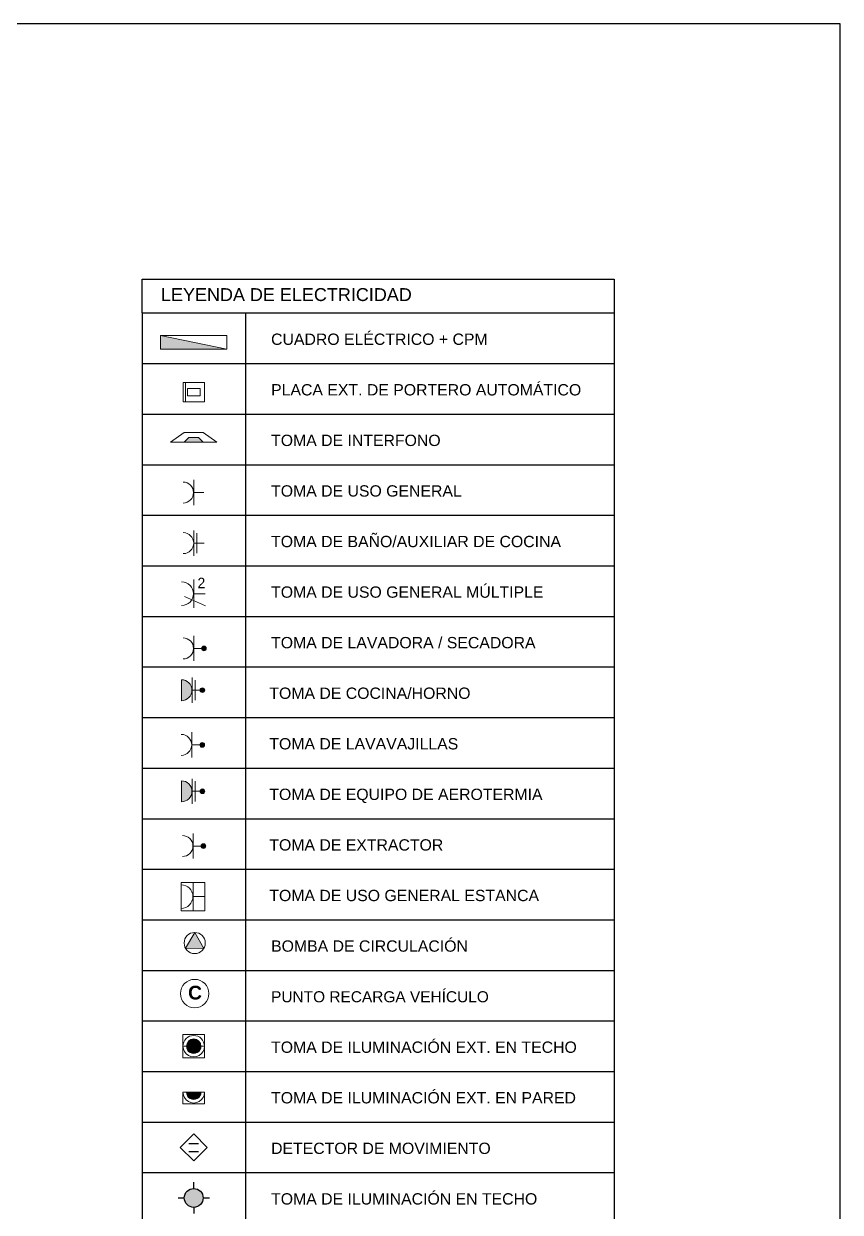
# Model space of a CAD drawing. Header units: millimetres. Extents: x 441156 to 441876, y 4514765 to 4515211.
# Drawn here: x 441455.08 to 441463.11, y 4515143.65 to 4515155.35 of the extents above; entities that cross this region are included whole.
import ezdxf
from ezdxf.enums import TextEntityAlignment as Align

# ---------------------------------------------------------------- set-up
doc = ezdxf.new("R2010")
doc.units = ezdxf.units.MM
doc.linetypes.add('CONTINUA', pattern=[0])
doc.linetypes.add('HIDDEN', pattern=[0.375, 0.25, -0.125])
doc.layers.add('01_cartela', color=6, linetype='Continuous', plot=False)
for name, color, linetype in [('01_eléctrico', 170, 'Continuous'), ('01_textos', 7, 'Continuous'), ('CALEFAC_NOTAS', 7, 'Continuous'), ('CIRCUITOS SUELO RADIANTE', 1, 'Continuous'), ('INGIN ELECTRICIDAD ALUMBRADO', 120, 'HIDDEN'), ('VENTILACIÓN NOTAS', 7, 'Continuous')]:
    doc.layers.add(name, color=color, linetype=linetype)
doc.layers.add('INGIN ELECTRICIDAD FUERZA', color=38, linetype='Continuous', lineweight=5)
doc.styles.add('EBRA', font='')
doc.styles.add('Estilo1', font='swissel.ttf')
doc.styles.add('NIEVES3', font='swisseb.ttf')
doc.styles.get('EBRA').set_extended_font_data('Century Gothic')

# ---------------------------------------------------------------- blocks, each defined once
blk = doc.blocks.new('BOMBA_DE_CIRCULACION_PARA_RETORNO_DE_A_C_S_')
at = {"layer": 'INGIN ELECTRICIDAD FUERZA'}
blk.add_lwpolyline([(0.065, 0), (-0.0325, 0.05629), (-0.0325, -0.05629), (0.065, 0)], close=True, dxfattribs=at)
blk.add_circle((0, 0), 0.065, dxfattribs=at)
blk = doc.blocks.new('PUNTO LUZ ESTANCO')
at = {"layer": 'INGIN ELECTRICIDAD ALUMBRADO', "linetype": 'CONTINUA', "lineweight": 13}
h = blk.add_hatch(color=170, dxfattribs=at)
h.dxf.hatch_style = 1
h.paths.add_polyline_path([(53.50630562564176, -2.732253006426607), (53.67235039588125, -2.732253006426607, 1)])
h = blk.add_hatch(dxfattribs=at)
h.set_pattern_fill('ANSI31', color=256)
h.set_pattern_definition([(45, (0, 0), (-0.08838834764831843, 0.08838834764831845), [])])
h.paths.add_polyline_path([(53.53630562564176, -2.732253006426607), (53.64235039588125, -2.732253006426607, 1)])
at = {"layer": 'INGIN ELECTRICIDAD ALUMBRADO', "color": 170, "linetype": 'CONTINUA', "lineweight": 13}
blk.add_lwpolyline([(53.46606485859957, -2.597767605446279), (53.71259116292344, -2.597767605446279), (53.71259116292344, -2.732253006426607), (53.46606485859957, -2.732253006426607)], close=True, dxfattribs=at)
for radius in [0.1232631521619325, 0.08302238511974597]:
    blk.add_arc((53.58932801076151, -2.732253006426607), radius, 0, 180, dxfattribs=at)

msp = doc.modelspace()

# ---------------------------------------------------------------- hatches: boundary and pattern name
at = {"layer": '01_eléctrico'}
h = msp.add_hatch(color=256, dxfattribs=at)
edge = h.paths.add_edge_path()
edge.add_arc((441456.7480961841, 4515143.794860765), 0.09266521059784327, 0, 360)
at = {"layer": 'INGIN ELECTRICIDAD FUERZA'}
for points in [[(441456.4211066565, 4515152.28064518), (441456.4211066565, 4515152.146876737), (441457.0750857127, 4515152.146876737)], [(441456.840990937, 4515151.231883146), (441456.7945435607, 4515151.278330524), (441456.7016488084, 4515151.278330524), (441456.6552014322, 4515151.231883146)]]:
    msp.add_hatch(color=256, dxfattribs=at).paths.add_polyline_path(points)
h = msp.add_hatch(color=256, dxfattribs=at)
edge = h.paths.add_edge_path()
edge.add_arc((441456.8492482484, 4515149.201640248), 0.02293697587657255, 0, 360)
h = msp.add_hatch(color=256, dxfattribs=at)
edge = h.paths.add_edge_path()
edge.add_line((441456.627549236, 4515148.79061802), (441456.627549236, 4515148.687401628))
edge.add_arc((441456.627549236, 4515148.79061802), 0.1032163914445764, 270, 450)
edge.add_line((441456.627549236, 4515148.893834412), (441456.627549236, 4515148.79061802))
h = msp.add_hatch(color=256, dxfattribs=at)
edge = h.paths.add_edge_path()
edge.add_arc((441456.8339820189, 4515148.79061802), 0.02293697587657255, 0, 360)
h = msp.add_hatch(color=256, dxfattribs=at)
edge = h.paths.add_edge_path()
edge.add_arc((441456.8319176912, 4515148.252410988), 0.02293697587657255, 0, 360)
h = msp.add_hatch(color=256, dxfattribs=at)
edge = h.paths.add_edge_path()
edge.add_line((441456.6275492359, 4515147.795533014), (441456.6275492359, 4515147.692316622))
edge.add_arc((441456.6275492359, 4515147.795533014), 0.1032163914445764, 270, 450)
edge.add_line((441456.6275492359, 4515147.898749406), (441456.6275492359, 4515147.795533014))
h = msp.add_hatch(color=256, dxfattribs=at)
edge = h.paths.add_edge_path()
edge.add_arc((441456.8339820189, 4515147.795533014), 0.02293697587657255, 0, 360)
h = msp.add_hatch(color=256, dxfattribs=at)
edge = h.paths.add_edge_path()
edge.add_arc((441456.8437250467, 4515147.257325989), 0.02293697587657255, 0, 360)
h = msp.add_hatch(color=256, dxfattribs=at)
h.dxf.hatch_style = 1
h.paths.add_polyline_path([(441456.7586053569, 4515146.406659483), (441456.667605207, 4515146.251692017), (441456.8473070731, 4515146.250365054)])

# ---------------------------------------------------------------- linework, layer by layer
at = {"layer": '01_cartela', "color": 3}
msp.add_lwpolyline([(441432.4725519322, 4515155.347508717), (441432.4725519322, 4515133.812484705), (441463.1105399924, 4515133.812484705), (441463.1105399924, 4515155.347508717)], close=True, dxfattribs=at)
at = {"layer": '01_eléctrico'}
for p, q in [((441456.7008437735, 4515144.331548439), (441456.7953485948, 4515144.331548439)), ((441456.7008437735, 4515144.253258082), (441456.7953485948, 4515144.253258082)), ((441456.7480961841, 4515143.887525976), (441456.7480961841, 4515143.949302783)), ((441456.5936541664, 4515143.794860765), (441456.6554309735, 4515143.794860765)), ((441456.8407613946, 4515143.794860765), (441456.9025382017, 4515143.794860765)), ((441456.7480961841, 4515143.702195555), (441456.7480961841, 4515143.640418747))]:
    msp.add_line(p, q, dxfattribs=at)
msp.add_lwpolyline([(441456.6144461842, 4515144.29240326), (441456.7480961842, 4515144.42605326), (441456.8817461842, 4515144.29240326), (441456.7480961842, 4515144.15875326), (441456.6144461842, 4515144.29240326)], close=True, dxfattribs=at)
msp.add_circle((441456.7480961841, 4515143.794860765), 0.09266521059784327, dxfattribs=at)
at = {"layer": 'CALEFAC_NOTAS', "color": 7}
for p, q in [((441456.2396489931, 4515152.833954508), (441460.8865636979, 4515152.833954508)), ((441456.2396489931, 4515152.501854508), (441456.2396489931, 4515152.833954508)), ((441460.8865636979, 4515152.833954508), (441460.8865636979, 4515152.501854508))]:
    msp.add_line(p, q, dxfattribs=at)
at = {"layer": 'CIRCUITOS SUELO RADIANTE', "color": 7}
for p, q in [((441456.2396489931, 4515152.501854508), (441460.8865636979, 4515152.501854508)), ((441456.2396489931, 4515152.501854508), (441456.2396489927, 4515141.058377025)), ((441460.8865636979, 4515152.501854508), (441460.8865636975, 4515141.058377025))]:
    msp.add_line(p, q, dxfattribs=at)
at = {"layer": 'INGIN ELECTRICIDAD FUERZA'}
for p, q in [((441456.64323649, 4515151.628892065), (441456.6432366466, 4515151.818597288)), ((441456.6432366466, 4515151.818597288), (441456.8529557224, 4515151.818597115)), ((441456.6662495345, 4515151.818597268), (441456.6662493779, 4515151.628892045)), ((441456.8529557224, 4515151.818597115), (441456.8529555657, 4515151.628891892)), ((441456.6867947799, 4515151.687376565), (441456.68679484, 4515151.760112715)), ((441456.68679484, 4515151.760112715), (441456.8100672193, 4515151.760112614)), ((441456.8100672193, 4515151.760112614), (441456.8100671592, 4515151.687376464)), ((441456.8529555657, 4515151.628891892), (441456.64323649, 4515151.628892065)), ((441456.8100671592, 4515151.687376464), (441456.6867947799, 4515151.687376565)), ((441456.5210201234, 4515151.231883146), (441456.6552014322, 4515151.324777899)), ((441456.9751722458, 4515151.231883146), (441456.5210201234, 4515151.231883146)), ((441456.7480961845, 4515150.858791948), (441456.7480961845, 4515150.611072609)), ((441456.7460318567, 4515150.73493228), (441456.8492482482, 4515150.73493228)), ((441456.7501605122, 4515150.36124945), (441456.7501605122, 4515150.11353011)), ((441456.779061102, 4515150.336477514), (441456.779061102, 4515150.138302044)), ((441456.7480961844, 4515150.237389781), (441456.8513125759, 4515150.237389781)), ((441456.7480961837, 4515149.879470907), (441456.7480961857, 4515149.600223652)), ((441456.6588395463, 4515149.713536956), (441456.8626838893, 4515149.620385891)), ((441456.7457691246, 4515149.739847278), (441456.8621221466, 4515149.739847281)), ((441456.7480961847, 4515149.325499918), (441456.7480961847, 4515149.077780578)), ((441456.7460318569, 4515149.201640248), (441456.8492482484, 4515149.201640248)), ((441456.627549236, 4515148.893834412), (441456.627549236, 4515148.79061802)), ((441456.7328299552, 4515148.914477689), (441456.7328299552, 4515148.666758349)), ((441456.7617305449, 4515148.889705756), (441456.7617305449, 4515148.691530284)), ((441456.627549236, 4515148.79061802), (441456.627549236, 4515148.687401628)), ((441456.7307656275, 4515148.79061802), (441456.8339820189, 4515148.79061802)), ((441456.7307656275, 4515148.376270659), (441456.7307656275, 4515148.128551319)), ((441456.7287012998, 4515148.252410988), (441456.8319176912, 4515148.252410988)), ((441456.6275492359, 4515147.898749406), (441456.6275492359, 4515147.795533014)), ((441456.7328299552, 4515147.919392684), (441456.7328299552, 4515147.671673344)), ((441456.7617305449, 4515147.894620749), (441456.7617305449, 4515147.696445277)), ((441456.6275492359, 4515147.795533014), (441456.6275492359, 4515147.692316622)), ((441456.7307656274, 4515147.795533014), (441456.8339820189, 4515147.795533014)), ((441456.742572983, 4515147.381185658), (441456.742572983, 4515147.133466318)), ((441456.7405086552, 4515147.257325989), (441456.8437250467, 4515147.257325989)), ((441456.742572983, 4515146.899286752), (441456.742572983, 4515146.620280227)), ((441456.740247928, 4515146.759783489), (441456.8565006467, 4515146.759783489))]:
    msp.add_line(p, q, dxfattribs=at)
for points in [[(441457.0750857127, 4515152.28064518), (441456.4211066565, 4515152.28064518), (441457.0750857127, 4515152.146876737), (441457.0750857127, 4515152.28064518)], [(441456.9751722458, 4515151.231883146), (441456.840990937, 4515151.324777899), (441456.6552014322, 4515151.324777899)]]:
    msp.add_lwpolyline(points, dxfattribs=at)
for points in [[(441456.4211066565, 4515152.28064518), (441456.4211066565, 4515152.146876737), (441457.0750857127, 4515152.146876737)], [(441456.840990937, 4515151.231883146), (441456.7945435607, 4515151.278330524), (441456.7016488084, 4515151.278330524), (441456.6552014322, 4515151.231883146)], [(441456.8565006467, 4515146.899286752), (441456.8565006467, 4515146.620280227), (441456.6239952092, 4515146.620280227), (441456.6239952092, 4515146.899286752)]]:
    msp.add_lwpolyline(points, close=True, dxfattribs=at)
for centre, radius in [((441456.8492482484, 4515149.201640248), 0.02293697587657255), ((441456.8339820189, 4515148.79061802), 0.02293697587657255), ((441456.8319176912, 4515148.252410988), 0.02293697587657255), ((441456.8339820189, 4515147.795533014), 0.02293697587657255), ((441456.8437250467, 4515147.257325989), 0.02293697587657255), ((441456.7578392124, 4515145.80536303), 0.1401639344437239)]:
    msp.add_circle(centre, radius, dxfattribs=at)
for centre, radius, start, end in [((441456.6428154653, 4515150.73493228), 0.1032163914445764, 270, 90), ((441456.644879793, 4515150.237389781), 0.1032163914445764, 270, 90), ((441456.6294161015, 4515149.739847278), 0.1163530230829809, 270.0000003201651, 90.00000032016511), ((441456.6428154655, 4515149.201640248), 0.1032163914445764, 270, 90), ((441456.627549236, 4515148.79061802), 0.1032163914445764, 270, 90), ((441456.6254849082, 4515148.252410988), 0.1032163914445764, 270, 90), ((441456.6275492359, 4515147.795533014), 0.1032163914445764, 270, 90), ((441456.6372922638, 4515147.257325989), 0.1032163914445764, 270, 90), ((441456.6239952092, 4515146.759783489), 0.11625271875, 270, 90)]:
    msp.add_arc(centre, radius, start, end, dxfattribs=at)
at = {"layer": 'VENTILACIÓN NOTAS', "color": 5}
for p, q in [((441457.256543376, 4515152.501854508), (441457.2565433757, 4515141.058377026)), ((441456.2396489931, 4515152.004312007), (441460.8865636979, 4515152.004312007)), ((441456.2396489931, 4515151.506769507), (441460.8865636979, 4515151.506769507)), ((441456.2396489931, 4515151.009227008), (441460.8865636979, 4515151.009227008)), ((441456.2396489931, 4515150.511684508), (441460.8865636979, 4515150.511684508)), ((441456.2396489931, 4515150.014142008), (441460.8865636979, 4515150.014142008)), ((441456.2396489931, 4515149.516599509), (441460.8865636979, 4515149.516599509)), ((441456.239648993, 4515149.019057008), (441460.8865636978, 4515149.019057008)), ((441456.239648993, 4515148.521514508), (441460.8865636978, 4515148.521514508)), ((441456.239648993, 4515148.023972007), (441460.8865636978, 4515148.023972007)), ((441456.2396489931, 4515147.526429509), (441460.8865636979, 4515147.526429509)), ((441456.239648993, 4515147.028887011), (441460.8865636978, 4515147.028887011)), ((441456.239648993, 4515146.531344512), (441460.8865636978, 4515146.531344512)), ((441456.239648993, 4515146.033802015), (441460.8865636978, 4515146.033802015)), ((441456.2396489929, 4515145.536259517), (441460.8865636978, 4515145.536259517)), ((441456.2396489932, 4515145.038717019), (441460.8865636981, 4515145.038717019)), ((441456.2396489935, 4515144.54117451), (441460.8865636984, 4515144.54117451)), ((441456.2396489929, 4515144.043632016), (441460.8865636978, 4515144.043632016))]:
    msp.add_line(p, q, dxfattribs=at)

# ---------------------------------------------------------------- block references
at = {"layer": 'INGIN ELECTRICIDAD ALUMBRADO', "yscale": 0.8580000000000001, "zscale": 0.8580000000000001}
for p, xscale, rotation in [((441502.7277396182, 4515147.631761346), -0.8580000000000001, 359.9999999977612), ((441502.7277396182, 4515142.943215191), 0.8580000000000001, 180.0000000022389), ((441502.7277396182, 4515142.490310511), 0.8580000000000001, 180.0000000022389)]:
    msp.add_blockref('PUNTO LUZ ESTANCO', p, dxfattribs=dict(at, xscale=xscale, rotation=rotation))
at = {"layer": 'INGIN ELECTRICIDAD FUERZA', "xscale": 1.596258352820813, "yscale": 1.596258352820813, "zscale": 1.596258352820813, "rotation": 89.57692168645204}
msp.add_blockref('BOMBA_DE_CIRCULACION_PARA_RETORNO_DE_A_C_S_', (441456.7578392123, 4515146.302905518), dxfattribs=at)

# ---------------------------------------------------------------- texts
at = {"layer": '01_textos', "color": 1, "style": 'Estilo1'}
msp.add_text('LEYENDA DE ELECTRICIDAD ', height=0.126679648617156, dxfattribs=at).set_placement((441456.4262671574, 4515152.619548519))
at = {"layer": '01_textos', "color": 5, "style": 'Estilo1'}
for s, height, p in [('CUADRO ELÉCTRICO + CPM', 0.1113959385000001, (441457.5096869303, 4515152.187967253)), ('PLACA EXT. DE PORTERO AUTOMÁTICO', 0.1113959385000001, (441457.5096869306, 4515151.690424753)), ('TOMA DE INTERFONO', 0.1113959385000001, (441457.5096869303, 4515151.192882254)), ('TOMA DE USO GENERAL', 0.1113959385000001, (441457.5096869302, 4515150.695339757)), ('TOMA DE BAÑO/AUXILIAR DE COCINA', 0.1113959385000001, (441457.5096869302, 4515150.197797257)), ('TOMA DE USO GENERAL MÚLTIPLE', 0.1113959385000001, (441457.5096869305, 4515149.700254756)), ('TOMA DE LAVADORA / SECADORA', 0.1113959385000001, (441457.5096869305, 4515149.202712256)), ('TOMA DE COCINA/HORNO', 0.1113959385000001, (441457.4923563732, 4515148.705169759)), ('TOMA DE LAVAVAJILLAS', 0.1113959385000001, (441457.4923563732, 4515148.207627259)), ('TOMA DE EQUIPO DE AEROTERMIA', 0.1113959385000001, (441457.4923563731, 4515147.710084759)), ('TOMA DE EXTRACTOR', 0.1113959385000001, (441457.4923563731, 4515147.212542258)), ('TOMA DE USO GENERAL ESTANCA', 0.1113959385000001, (441457.4923563731, 4515146.71499976)), ('BOMBA DE CIRCULACIÓN', 0.1113959385000001, (441457.5096869304, 4515146.217457258)), ('PUNTO RECARGA VEHÍCULO', 0.1086772426984186, (441457.5096869304, 4515145.719914771)), ('TOMA DE ILUMINACIÓN EXT. EN TECHO', 0.1113959385000001, (441457.5096869306, 4515145.222372273)), ('TOMA DE ILUMINACIÓN EXT. EN PARED', 0.1113959385000001, (441457.5096869309, 4515144.724829764)), ('DETECTOR DE MOVIMIENTO', 0.1113959385000001, (441457.5096869301, 4515144.227287252)), ('TOMA DE ILUMINACIÓN EN TECHO', 0.1113959385000001, (441457.50968693, 4515143.729744757))]:
    msp.add_text(s, height=height, dxfattribs=at).set_placement(p)
at = {"layer": 'INGIN ELECTRICIDAD FUERZA', "style": 'EBRA'}
msp.add_text('2', height=0.1028595917973522, rotation=3.186832333071602e-07, dxfattribs=at).set_placement((441456.7852799275, 4515149.793882861))
at = {"layer": 'INGIN ELECTRICIDAD FUERZA', "style": 'NIEVES3'}
msp.add_text('C', height=0.135135, dxfattribs=at).set_placement((441456.761039024, 4515145.746951779), align=Align.CENTER)

doc.saveas('drawing.dxf')
